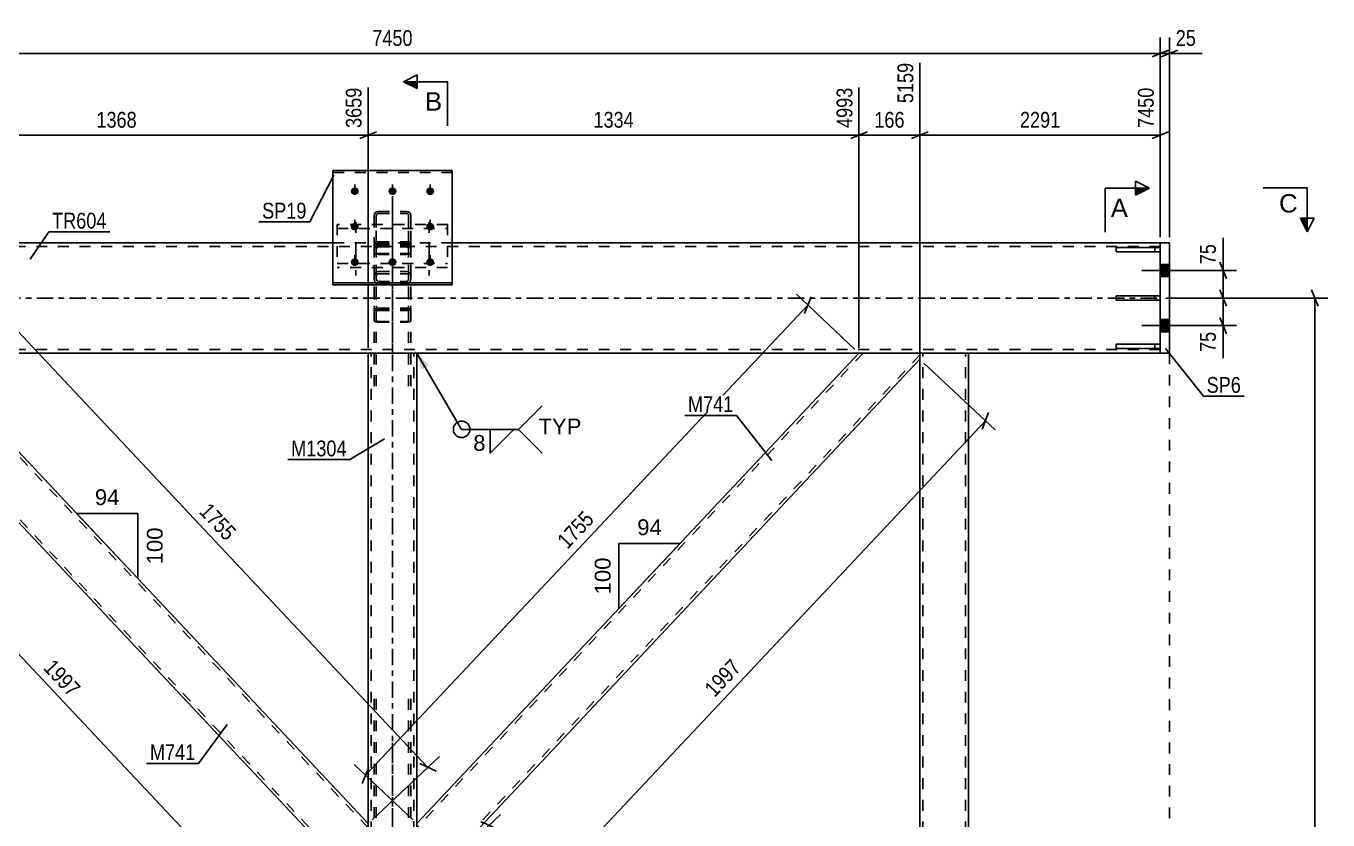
# Model space of a CAD drawing. Header units: millimetres. Extents: x 0 to 841, y 0 to 594.
# Drawn here: x 140 to 376, y 289.5 to 433.4 of the extents above; entities that cross this region are included whole.
import ezdxf

# ---------------------------------------------------------------- set-up
doc = ezdxf.new("R2010")
doc.units = ezdxf.units.MM
doc.linetypes.add('DXK_LINE_DOT2', pattern=[3.9198, 1.9599, -1.9599])
doc.linetypes.add('DXK_LINE_DOT3', pattern=[5.9187, 2.979, -0.9799, 0.9799, -0.9799])
doc.styles.add('Arial', font='ARIAL.TTF', dxfattribs={"height": 0.2})
doc.styles.add('Arial Narrow', font='ARIALN.TTF', dxfattribs={"height": 0.2})

# ---------------------------------------------------------------- blocks, each defined once
blk = doc.blocks.new('Bolt-761548517-3432 - 3430')
at = {"color": 1, "linetype": 'DXK_LINE_DOT2'}
for p, q in [((199.75, 397.9), (199.75, 393.01)), ((199.75, 393.11), (199.75, 388.22))]:
    blk.add_line(p, q, dxfattribs=at)
blk = doc.blocks.new('Part-761548517-3497 - 3430')
at = {"color": 2, "linetype": 'Continuous'}
for p, q in [((195.59, 394.14), (88.68, 394.14)), ((324.15, 394.14), (217.25, 394.14)), ((345.58, 394.14), (324.25, 394.14)), ((88.68, 374.14), (324.15, 374.14)), ((324.25, 374.14), (345.58, 374.14))]:
    blk.add_line(p, q, dxfattribs=at)
at = {"color": 7, "linetype": 'DXK_LINE_DOT2'}
for p, q in [((217.25, 394.14), (195.59, 394.14)), ((345.58, 374.14), (345.58, 394.14)), ((324.15, 393.47), (88.68, 393.47)), ((345.58, 393.47), (324.25, 393.47)), ((324.15, 374.8), (88.68, 374.8)), ((345.58, 374.8), (324.25, 374.8))]:
    blk.add_line(p, q, dxfattribs=at)
at = {"color": 7, "linetype": 'DXK_LINE_DOT3'}
for p, q in [((88.68, 384.14), (324.15, 384.14)), ((324.25, 384.14), (345.58, 384.14))]:
    blk.add_line(p, q, dxfattribs=at)
blk = doc.blocks.new('Bolt-761548517-3433 - 3430')
at = {"color": 1, "linetype": 'DXK_LINE_DOT2'}
for p, q in [((213.09, 397.9), (213.09, 393.01)), ((213.09, 393.11), (213.09, 388.22))]:
    blk.add_line(p, q, dxfattribs=at)
blk = doc.blocks.new('Bolt-761548517-3435 - 3430')
at = {"linetype": 'Continuous'}
for points in [[(199.59, 402.81), (199.44, 402.82), (199.29, 402.86), (199.16, 402.94), (199.04, 403.03), (198.95, 403.15), (198.89, 403.28), (198.86, 403.42), (198.86, 403.57), (198.89, 403.71), (198.95, 403.84), (199.04, 403.96), (199.16, 404.05), (199.29, 404.12), (199.44, 404.17), (199.59, 404.18), (199.74, 404.17), (199.89, 404.12), (200.02, 404.05), (200.13, 403.96), (200.22, 403.84), (200.29, 403.71), (200.32, 403.57), (200.32, 403.42), (200.29, 403.28), (200.22, 403.15), (200.13, 403.03), (200.02, 402.94), (199.89, 402.86), (199.74, 402.82)], [(206.42, 402.81), (206.27, 402.82), (206.12, 402.86), (205.99, 402.94), (205.88, 403.03), (205.79, 403.15), (205.72, 403.28), (205.69, 403.42), (205.69, 403.57), (205.72, 403.71), (205.79, 403.84), (205.88, 403.96), (205.99, 404.05), (206.12, 404.12), (206.27, 404.17), (206.42, 404.18), (206.57, 404.17), (206.72, 404.12), (206.85, 404.05), (206.97, 403.96), (207.06, 403.84), (207.12, 403.71), (207.15, 403.57), (207.15, 403.42), (207.12, 403.28), (207.06, 403.15), (206.97, 403.03), (206.85, 402.94), (206.72, 402.86), (206.57, 402.82)], [(213.25, 402.81), (213.1, 402.82), (212.96, 402.86), (212.82, 402.94), (212.71, 403.03), (212.62, 403.15), (212.56, 403.28), (212.53, 403.42), (212.53, 403.57), (212.56, 403.71), (212.62, 403.84), (212.71, 403.96), (212.82, 404.05), (212.96, 404.12), (213.1, 404.17), (213.25, 404.18), (213.41, 404.17), (213.55, 404.12), (213.69, 404.05), (213.8, 403.96), (213.89, 403.84), (213.95, 403.71), (213.98, 403.57), (213.98, 403.42), (213.95, 403.28), (213.89, 403.15), (213.8, 403.03), (213.69, 402.94), (213.55, 402.86), (213.41, 402.82)], [(199.59, 396.38), (199.44, 396.4), (199.29, 396.44), (199.16, 396.52), (199.04, 396.61), (198.95, 396.73), (198.89, 396.86), (198.86, 397), (198.86, 397.15), (198.89, 397.29), (198.95, 397.42), (199.04, 397.53), (199.16, 397.63), (199.29, 397.7), (199.44, 397.75), (199.59, 397.76), (199.74, 397.75), (199.89, 397.7), (200.02, 397.63), (200.13, 397.53), (200.22, 397.42), (200.29, 397.29), (200.32, 397.15), (200.32, 397), (200.29, 396.86), (200.22, 396.73), (200.13, 396.61), (200.02, 396.52), (199.89, 396.44), (199.74, 396.4)], [(213.25, 396.38), (213.1, 396.4), (212.96, 396.44), (212.82, 396.52), (212.71, 396.61), (212.62, 396.73), (212.56, 396.86), (212.53, 397), (212.53, 397.15), (212.56, 397.29), (212.62, 397.42), (212.71, 397.53), (212.82, 397.63), (212.96, 397.7), (213.1, 397.75), (213.25, 397.76), (213.41, 397.75), (213.55, 397.7), (213.69, 397.63), (213.8, 397.53), (213.89, 397.42), (213.95, 397.29), (213.98, 397.15), (213.98, 397), (213.95, 396.86), (213.89, 396.73), (213.8, 396.61), (213.69, 396.52), (213.55, 396.44), (213.41, 396.4)], [(199.59, 389.96), (199.44, 389.98), (199.29, 390.02), (199.16, 390.09), (199.04, 390.19), (198.95, 390.31), (198.89, 390.44), (198.86, 390.58), (198.86, 390.72), (198.89, 390.86), (198.95, 391), (199.04, 391.11), (199.16, 391.21), (199.29, 391.28), (199.44, 391.33), (199.59, 391.34), (199.74, 391.33), (199.89, 391.28), (200.02, 391.21), (200.13, 391.11), (200.22, 391), (200.29, 390.86), (200.32, 390.72), (200.32, 390.58), (200.29, 390.44), (200.22, 390.31), (200.13, 390.19), (200.02, 390.09), (199.89, 390.02), (199.74, 389.98)], [(206.42, 389.96), (206.27, 389.98), (206.12, 390.02), (205.99, 390.09), (205.88, 390.19), (205.79, 390.31), (205.72, 390.44), (205.69, 390.58), (205.69, 390.72), (205.72, 390.86), (205.79, 391), (205.88, 391.11), (205.99, 391.21), (206.12, 391.28), (206.27, 391.33), (206.42, 391.34), (206.57, 391.33), (206.72, 391.28), (206.85, 391.21), (206.97, 391.11), (207.06, 391), (207.12, 390.86), (207.15, 390.72), (207.15, 390.58), (207.12, 390.44), (207.06, 390.31), (206.97, 390.19), (206.85, 390.09), (206.72, 390.02), (206.57, 389.98)], [(213.25, 389.96), (213.1, 389.98), (212.96, 390.02), (212.82, 390.09), (212.71, 390.19), (212.62, 390.31), (212.56, 390.44), (212.53, 390.58), (212.53, 390.72), (212.56, 390.86), (212.62, 391), (212.71, 391.11), (212.82, 391.21), (212.96, 391.28), (213.1, 391.33), (213.25, 391.34), (213.41, 391.33), (213.55, 391.28), (213.69, 391.21), (213.8, 391.11), (213.89, 391), (213.95, 390.86), (213.98, 390.72), (213.98, 390.58), (213.95, 390.44), (213.89, 390.31), (213.8, 390.19), (213.69, 390.09), (213.55, 390.02), (213.41, 389.98)]]:
    blk.add_hatch(color=1, dxfattribs=at).paths.add_polyline_path(points)
at = {"color": 1, "linetype": 'Continuous'}
for p, q in [((199.59, 402.83), (199.59, 404.73)), ((206.42, 402.83), (206.42, 404.73)), ((213.25, 402.83), (213.25, 404.73)), ((199.59, 396.41), (199.59, 398.3)), ((213.25, 396.41), (213.25, 398.3)), ((199.59, 389.99), (199.59, 391.88)), ((206.42, 389.99), (206.42, 391.88)), ((213.25, 389.99), (213.25, 391.88))]:
    blk.add_line(p, q, dxfattribs=at)
blk = doc.blocks.new('Bolt-761548517-3504 - 3430')
at = {"linetype": 'Continuous'}
for points in [[(345.58, 390.24), (345.58, 388.04), (347.25, 388.04), (347.25, 390.24)], [(345.58, 390.24), (345.58, 388.04), (347.25, 388.04), (347.25, 390.24)], [(345.58, 380.24), (345.58, 378.04), (347.25, 378.04), (347.25, 380.24)], [(345.58, 380.24), (345.58, 378.04), (347.25, 378.04), (347.25, 380.24)]]:
    blk.add_hatch(color=1, dxfattribs=at).paths.add_polyline_path(points)
at = {"color": 1, "linetype": 'Continuous'}
for p, q in [((347.25, 390.24), (345.58, 390.24)), ((347.25, 390.24), (345.58, 390.24)), ((350.18, 389.14), (342.25, 389.14)), ((350.18, 389.14), (342.25, 389.14)), ((347.25, 388.04), (345.58, 388.04)), ((347.25, 388.04), (345.58, 388.04)), ((347.25, 380.24), (345.58, 380.24)), ((347.25, 380.24), (345.58, 380.24)), ((350.18, 379.14), (342.25, 379.14)), ((350.18, 379.14), (342.25, 379.14)), ((347.25, 378.04), (345.58, 378.04)), ((347.25, 378.04), (345.58, 378.04))]:
    blk.add_line(p, q, dxfattribs=at)
blk = doc.blocks.new('Part-761548517-3469 - 3430')
at = {"color": 2, "linetype": 'Continuous'}
for p, q in [((347.25, 394.14), (345.58, 394.14)), ((345.58, 394.14), (345.58, 374.14)), ((347.25, 374.14), (347.25, 394.14)), ((345.58, 374.14), (347.25, 374.14))]:
    blk.add_line(p, q, dxfattribs=at)
blk = doc.blocks.new('Part-761548517-3479 - 3430')
at = {"color": 2, "linetype": 'Continuous'}
for p, q in [((202.02, 288.9), (202.02, 374.14)), ((210.82, 288.91), (210.82, 374.14)), ((202.02, 183.78), (202.02, 266.71)), ((210.82, 183.78), (210.82, 266.7))]:
    blk.add_line(p, q, dxfattribs=at)
at = {"color": 7, "linetype": 'DXK_LINE_DOT2'}
for p, q in [((210.82, 374.14), (202.02, 374.14)), ((202.55, 181.47), (202.55, 374.14)), ((210.29, 181.47), (210.29, 374.14)), ((202.02, 266.71), (202.02, 288.9)), ((210.82, 266.7), (210.82, 288.91)), ((202.02, 181.47), (202.02, 183.78)), ((210.82, 181.47), (210.82, 183.78)), ((210.82, 181.47), (202.02, 181.47))]:
    blk.add_line(p, q, dxfattribs=at)
at = {"color": 7, "linetype": 'DXK_LINE_DOT3'}
blk.add_line((206.42, 181.47), (206.42, 374.14), dxfattribs=at)
blk = doc.blocks.new('Part-761548517-3481 - 3430')
at = {"color": 2, "linetype": 'Continuous'}
for p, q in [((345.58, 384.54), (337.58, 384.54)), ((337.58, 383.74), (337.58, 384.54)), ((345.58, 383.74), (337.58, 383.74)), ((345.58, 384.54), (345.58, 383.74))]:
    blk.add_line(p, q, dxfattribs=at)
at = {"color": 7, "linetype": 'DXK_LINE_DOT2'}
blk.add_line((344.58, 383.74), (344.58, 384.54), dxfattribs=at)
blk = doc.blocks.new('Part-761548517-3482 - 3430')
at = {"color": 2, "linetype": 'Continuous'}
for p, q in [((345.58, 393.31), (337.58, 393.31)), ((337.58, 392.51), (337.58, 393.31)), ((345.58, 392.51), (337.58, 392.51)), ((345.58, 393.31), (345.58, 392.51))]:
    blk.add_line(p, q, dxfattribs=at)
at = {"color": 7, "linetype": 'DXK_LINE_DOT2'}
blk.add_line((344.58, 392.51), (344.58, 393.31), dxfattribs=at)
blk = doc.blocks.new('Part-761548517-3483 - 3430')
at = {"color": 2, "linetype": 'Continuous'}
for p, q in [((337.58, 375.77), (345.58, 375.77)), ((337.58, 374.97), (337.58, 375.77)), ((345.58, 375.77), (345.58, 374.97)), ((345.58, 374.97), (337.58, 374.97))]:
    blk.add_line(p, q, dxfattribs=at)
at = {"color": 7, "linetype": 'DXK_LINE_DOT2'}
blk.add_line((344.58, 374.97), (344.58, 375.77), dxfattribs=at)
blk = doc.blocks.new('Part-761548517-3484 - 3430')
at = {"color": 7, "linetype": 'DXK_LINE_DOT2'}
for p, q in [((345.58, 384.54), (337.58, 384.54)), ((337.58, 384.54), (337.58, 383.74)), ((337.58, 383.74), (345.58, 383.74)), ((344.58, 383.74), (344.58, 384.54)), ((345.58, 383.74), (345.58, 384.54))]:
    blk.add_line(p, q, dxfattribs=at)
blk = doc.blocks.new('Part-761548517-3485 - 3430')
at = {"color": 7, "linetype": 'DXK_LINE_DOT2'}
for p, q in [((345.58, 393.31), (337.58, 393.31)), ((337.58, 393.31), (337.58, 392.51)), ((337.58, 392.51), (345.58, 392.51)), ((344.58, 392.51), (344.58, 393.31)), ((345.58, 392.51), (345.58, 393.31))]:
    blk.add_line(p, q, dxfattribs=at)
blk = doc.blocks.new('Part-761548517-3603 - 3430')
at = {"color": 7, "linetype": 'DXK_LINE_DOT3'}
blk.add_line((206.42, 402.59), (206.42, 371.5), dxfattribs=at)
at = {"color": 7, "linetype": 'DXK_LINE_DOT2'}
for p, q in [((203.08, 394.06), (203.15, 394.16)), ((203.08, 394.06), (203.08, 380.03)), ((203.15, 394.16), (203.32, 394.25)), ((203.32, 394.25), (203.58, 394.31)), ((203.52, 394.11), (203.48, 394.06)), ((203.48, 394.06), (203.48, 380.03)), ((203.6, 394.16), (203.52, 394.11)), ((203.58, 394.31), (203.88, 394.33)), ((203.73, 394.18), (203.6, 394.16)), ((203.88, 394.2), (203.73, 394.18)), ((203.88, 394.33), (208.95, 394.33)), ((203.88, 394.2), (208.95, 394.2)), ((208.95, 394.33), (209.26, 394.31)), ((209.1, 394.18), (208.95, 394.2)), ((209.23, 394.16), (209.1, 394.18)), ((209.32, 394.11), (209.23, 394.16)), ((209.26, 394.31), (209.52, 394.25)), ((209.35, 394.06), (209.32, 394.11)), ((209.35, 394.06), (209.35, 380.03)), ((209.52, 394.25), (209.69, 394.16)), ((209.69, 394.16), (209.75, 394.06)), ((209.75, 394.06), (209.75, 380.03)), ((203.15, 392.22), (203.08, 392.33)), ((203.32, 392.13), (203.15, 392.22)), ((203.58, 392.07), (203.32, 392.13)), ((203.48, 392.33), (203.52, 392.27)), ((203.52, 392.27), (203.6, 392.23)), ((203.88, 392.05), (203.58, 392.07)), ((203.6, 392.23), (203.73, 392.2)), ((203.73, 392.2), (203.88, 392.19)), ((203.88, 392.19), (208.95, 392.19)), ((203.88, 392.05), (208.95, 392.05)), ((208.95, 392.19), (209.1, 392.2)), ((209.26, 392.07), (208.95, 392.05)), ((209.1, 392.2), (209.23, 392.23)), ((209.23, 392.23), (209.32, 392.27)), ((209.52, 392.13), (209.26, 392.07)), ((209.32, 392.27), (209.35, 392.33)), ((209.69, 392.22), (209.52, 392.13)), ((209.75, 392.33), (209.69, 392.22)), ((203.15, 381.87), (203.08, 381.77)), ((203.08, 380.03), (203.15, 379.93)), ((203.32, 381.96), (203.15, 381.87)), ((203.15, 379.93), (203.32, 379.84)), ((203.58, 382.02), (203.32, 381.96)), ((203.48, 381.77), (203.52, 381.82)), ((203.52, 379.98), (203.48, 380.03)), ((203.52, 381.82), (203.6, 381.86)), ((203.6, 379.94), (203.52, 379.98)), ((203.88, 382.04), (203.58, 382.02)), ((203.6, 381.86), (203.73, 381.89)), ((203.73, 379.91), (203.6, 379.94)), ((203.73, 381.89), (203.88, 381.9)), ((203.88, 379.9), (203.73, 379.91)), ((203.88, 382.04), (208.95, 382.04)), ((203.88, 381.9), (208.95, 381.9)), ((203.88, 379.9), (208.95, 379.9)), ((209.26, 382.02), (208.95, 382.04)), ((208.95, 381.9), (209.1, 381.89)), ((209.1, 379.91), (208.95, 379.9)), ((209.1, 381.89), (209.23, 381.86)), ((209.23, 379.94), (209.1, 379.91)), ((209.23, 381.86), (209.32, 381.82)), ((209.32, 379.98), (209.23, 379.94)), ((209.52, 381.96), (209.26, 382.02)), ((209.32, 381.82), (209.35, 381.77)), ((209.35, 380.03), (209.32, 379.98)), ((209.69, 381.87), (209.52, 381.96)), ((209.52, 379.84), (209.69, 379.93)), ((209.75, 381.77), (209.69, 381.87)), ((209.69, 379.93), (209.75, 380.03)), ((203.32, 379.84), (203.58, 379.78)), ((203.58, 379.78), (203.88, 379.76)), ((203.88, 379.76), (208.95, 379.76)), ((208.95, 379.76), (209.26, 379.78)), ((209.26, 379.78), (209.52, 379.84))]:
    blk.add_line(p, q, dxfattribs=at)
blk = doc.blocks.new('Part-761548517-3486 - 3430')
at = {"color": 7, "linetype": 'DXK_LINE_DOT2'}
for p, q in [((345.58, 375.77), (337.58, 375.77)), ((337.58, 375.77), (337.58, 374.97)), ((344.58, 374.97), (344.58, 375.77)), ((345.58, 374.97), (345.58, 375.77)), ((337.58, 374.97), (345.58, 374.97))]:
    blk.add_line(p, q, dxfattribs=at)
blk = doc.blocks.new('Part-761548517-3541 - 3430')
at = {"color": 2, "linetype": 'Continuous'}
for p, q in [((110.81, 373.04), (110.81, 374.14)), ((110.81, 373.04), (200.37, 277.8)), ((202.02, 288.9), (121.86, 374.14)), ((202.02, 276.05), (202.02, 288.9))]:
    blk.add_line(p, q, dxfattribs=at)
at = {"color": 7, "linetype": 'DXK_LINE_DOT2'}
for p, q in [((121.86, 374.14), (110.81, 374.14)), ((202.02, 276.83), (110.81, 373.82)), ((202.02, 288.12), (121.12, 374.14)), ((202.02, 276.05), (200.37, 277.8)), ((202.02, 276.83), (202.02, 276.89))]:
    blk.add_line(p, q, dxfattribs=at)
blk = doc.blocks.new('Part-761548517-3564 - 3430')
at = {"color": 7, "linetype": 'DXK_LINE_DOT2'}
for p, q in [((302.01, 374.14), (310.81, 374.14)), ((302.01, 373.04), (302.01, 374.14)), ((302.55, 181.47), (302.55, 374.14)), ((310.28, 181.47), (310.28, 374.14)), ((302.01, 181.47), (302.01, 182.57)), ((310.81, 181.47), (302.01, 181.47))]:
    blk.add_line(p, q, dxfattribs=at)
at = {"color": 2, "linetype": 'Continuous'}
for p, q in [((302.01, 182.57), (302.01, 373.04)), ((310.81, 374.14), (310.81, 181.47))]:
    blk.add_line(p, q, dxfattribs=at)
blk = doc.blocks.new('Part-761548517-3569 - 3430')
at = {"color": 7, "linetype": 'DXK_LINE_DOT2'}
for p, q in [((203.15, 399.38), (203.09, 399.09)), ((203.09, 392.98), (203.09, 399.09)), ((203.09, 399.09), (203.09, 394.33)), ((203.32, 399.62), (203.15, 399.38)), ((203.58, 399.78), (203.32, 399.62)), ((203.49, 399.09), (203.52, 399.23)), ((203.49, 392.98), (203.49, 399.09)), ((203.49, 394.33), (203.49, 399.09)), ((203.52, 399.23), (203.61, 399.35)), ((203.89, 399.84), (203.58, 399.78)), ((203.61, 399.35), (203.73, 399.44)), ((203.73, 399.44), (203.89, 399.46)), ((203.89, 399.84), (208.95, 399.84)), ((203.89, 399.46), (208.95, 399.46)), ((209.26, 399.78), (208.95, 399.84)), ((208.95, 399.46), (209.11, 399.44)), ((209.11, 399.44), (209.24, 399.35)), ((209.24, 399.35), (209.32, 399.23)), ((209.52, 399.62), (209.26, 399.78)), ((209.32, 399.23), (209.35, 399.09)), ((209.35, 392.98), (209.35, 399.09)), ((209.35, 394.33), (209.35, 399.09)), ((209.69, 399.38), (209.52, 399.62)), ((209.75, 399.09), (209.69, 399.38)), ((209.75, 392.98), (209.75, 399.09)), ((209.75, 394.33), (209.75, 399.09)), ((203.09, 387.59), (203.09, 394.33)), ((203.09, 394.33), (203.15, 394.04)), ((203.49, 387.59), (203.49, 394.33)), ((203.52, 394.18), (203.49, 394.33)), ((203.61, 394.06), (203.52, 394.18)), ((203.74, 393.98), (203.61, 394.06)), ((209.24, 394.06), (209.11, 393.98)), ((209.32, 394.18), (209.24, 394.06)), ((209.35, 394.33), (209.32, 394.18)), ((209.35, 387.59), (209.35, 394.33)), ((209.69, 394.04), (209.75, 394.33)), ((209.75, 387.59), (209.75, 394.33)), ((203.09, 392.98), (203.15, 393.3)), ((203.09, 387.59), (203.09, 392.98)), ((203.15, 394.04), (203.32, 393.8)), ((203.32, 393.8), (203.58, 393.63)), ((203.52, 393.14), (203.49, 392.98)), ((203.49, 387.59), (203.49, 392.98)), ((203.6, 393.28), (203.52, 393.14)), ((203.58, 393.77), (203.89, 393.83)), ((203.58, 393.63), (203.89, 393.58)), ((203.73, 393.37), (203.6, 393.28)), ((203.89, 393.4), (203.73, 393.37)), ((203.89, 393.95), (203.74, 393.98)), ((203.89, 393.95), (208.95, 393.95)), ((203.89, 393.83), (208.95, 393.83)), ((203.89, 393.58), (208.95, 393.58)), ((203.89, 393.4), (208.95, 393.4)), ((209.11, 393.98), (208.95, 393.95)), ((208.95, 393.83), (209.26, 393.77)), ((208.95, 393.58), (209.26, 393.63)), ((209.11, 393.37), (208.95, 393.4)), ((209.24, 393.28), (209.11, 393.37)), ((209.32, 393.14), (209.24, 393.28)), ((209.26, 393.63), (209.52, 393.8)), ((209.35, 392.98), (209.32, 393.14)), ((209.35, 387.59), (209.35, 392.98)), ((209.52, 393.8), (209.69, 394.04)), ((209.69, 393.3), (209.75, 392.98)), ((209.75, 387.59), (209.75, 392.98)), ((203.15, 387.26), (203.09, 387.59)), ((203.49, 387.59), (203.52, 387.42)), ((203.52, 387.42), (203.6, 387.29)), ((203.6, 387.29), (203.73, 387.19)), ((203.73, 387.19), (203.89, 387.16)), ((203.89, 387.16), (208.95, 387.16)), ((208.95, 387.16), (209.11, 387.19)), ((209.11, 387.19), (209.24, 387.29)), ((209.24, 387.29), (209.32, 387.42)), ((209.32, 387.42), (209.35, 387.59)), ((209.75, 387.59), (209.69, 387.26)), ((203.89, 386.74), (203.58, 386.8)), ((203.89, 386.74), (208.95, 386.74)), ((209.26, 386.8), (208.95, 386.74))]:
    blk.add_line(p, q, dxfattribs=at)
at = {"color": 7, "linetype": 'DXK_LINE_DOT3'}
blk.add_line((206.42, 386.86), (206.42, 400.13), dxfattribs=at)
at = {"color": 7, "linetype": 'DXK_LINE_DOT2'}
for centre, start, end in [((203.92, 393.01), 114.3211, 159.2418), ((208.92, 393.01), 20.7584, 65.6812), ((203.92, 387.55), 200.7584, 245.6812), ((208.92, 387.55), 294.3211, 339.2418)]:
    blk.add_arc(centre, 0.827, start, end, dxfattribs=at)
blk = doc.blocks.new('Part-761548517-3578 - 3430')
at = {"color": 7, "linetype": 'DXK_LINE_DOT2'}
for p, q in [((203.15, 388.43), (203.09, 388.11)), ((203.09, 368.19), (203.09, 388.11)), ((203.49, 388.11), (203.52, 388.27)), ((203.49, 368.19), (203.49, 388.11)), ((203.52, 388.27), (203.6, 388.41)), ((203.89, 388.96), (203.58, 388.89)), ((203.6, 388.41), (203.73, 388.5)), ((203.73, 388.5), (203.89, 388.53)), ((203.89, 388.96), (208.95, 388.96)), ((203.89, 388.53), (208.95, 388.53)), ((209.26, 388.89), (208.95, 388.96)), ((208.95, 388.53), (209.11, 388.5)), ((209.11, 388.5), (209.24, 388.41)), ((209.24, 388.41), (209.32, 388.27)), ((209.32, 388.27), (209.35, 388.11)), ((209.35, 368.19), (209.35, 388.11)), ((209.75, 388.11), (209.69, 388.43)), ((209.75, 368.19), (209.75, 388.11)), ((203.09, 382.72), (203.15, 382.39)), ((203.52, 382.55), (203.49, 382.72)), ((203.6, 382.42), (203.52, 382.55)), ((203.73, 382.32), (203.6, 382.42)), ((203.89, 382.29), (203.73, 382.32)), ((203.89, 382.29), (208.95, 382.29)), ((209.11, 382.32), (208.95, 382.29)), ((209.24, 382.42), (209.11, 382.32)), ((209.32, 382.55), (209.24, 382.42)), ((209.35, 382.72), (209.32, 382.55)), ((209.69, 382.39), (209.75, 382.72)), ((203.58, 381.93), (203.89, 381.87)), ((203.89, 381.87), (208.95, 381.87)), ((208.95, 381.87), (209.26, 381.93))]:
    blk.add_line(p, q, dxfattribs=at)
at = {"color": 7, "linetype": 'DXK_LINE_DOT3'}
blk.add_line((206.42, 370.89), (206.42, 388.82), dxfattribs=at)
at = {"color": 7, "linetype": 'DXK_LINE_DOT2'}
for centre, start, end in [((203.92, 388.14), 114.3113, 159.2338), ((208.92, 388.14), 20.7662, 65.6887), ((203.92, 382.68), 200.7662, 245.6887), ((208.92, 382.68), 294.3113, 339.2338)]:
    blk.add_arc(centre, 0.827, start, end, dxfattribs=at)
blk = doc.blocks.new('Part-761548517-3581 - 3430')
at = {"color": 7, "linetype": 'DXK_LINE_DOT2'}
for p, q in [((203.09, 176.26), (203.09, 311.49)), ((203.49, 176.26), (203.49, 311.49)), ((209.35, 176.26), (209.35, 311.49)), ((209.75, 176.26), (209.75, 311.49)), ((203.89, 187.96), (203.58, 187.77)), ((203.73, 186.6), (203.89, 186.7)), ((203.89, 187.96), (208.95, 187.96)), ((203.89, 186.7), (208.95, 186.7)), ((209.26, 187.77), (208.95, 187.96)), ((208.95, 186.7), (209.11, 186.6)), ((203.15, 186.4), (203.09, 185.44)), ((203.49, 185.44), (203.52, 185.92)), ((209.32, 185.92), (209.35, 185.44)), ((209.75, 185.44), (209.69, 186.4)), ((203.09, 181.47), (203.49, 181.47)), ((209.75, 181.47), (209.35, 181.47)), ((203.09, 176.26), (203.15, 175.3)), ((203.52, 175.78), (203.49, 176.26)), ((203.89, 175.01), (203.73, 175.1)), ((203.89, 175.01), (208.95, 175.01)), ((209.11, 175.1), (208.95, 175.01)), ((209.35, 176.26), (209.32, 175.78)), ((209.69, 175.3), (209.75, 176.26)), ((203.58, 173.94), (203.73, 173.84)), ((203.73, 173.84), (203.89, 173.75)), ((203.89, 173.75), (208.95, 173.75)), ((208.95, 173.75), (209.24, 173.92)), ((209.24, 173.92), (209.26, 173.94))]:
    blk.add_line(p, q, dxfattribs=at)
at = {"color": 7, "linetype": 'DXK_LINE_DOT3'}
blk.add_line((206.42, 303.53), (206.42, 167.99), dxfattribs=at)
at = {"color": 7, "linetype": 'DXK_LINE_DOT2'}
for centre, radius, start, end in [((206.21, 186.18), 3.07, 148.9118, 175.8159), ((205.05, 185.81), 1.54, 148.9118, 175.8159), ((207.79, 185.81), 1.54, 4.1841, 31.0882), ((206.63, 186.18), 3.07, 4.1841, 31.0882), ((206.21, 175.53), 3.07, 184.1841, 211.0882), ((205.05, 175.89), 1.54, 184.1841, 211.0882), ((207.79, 175.89), 1.54, 328.9118, 355.8159), ((206.63, 175.53), 3.07, 328.9118, 355.8159)]:
    blk.add_arc(centre, radius, start, end, dxfattribs=at)
blk = doc.blocks.new('Part-761548517-3584 - 3430')
at = {"color": 2, "linetype": 'Continuous'}
for p, q in [((217.25, 407.25), (195.59, 407.25)), ((195.59, 386.89), (195.59, 407.25)), ((217.25, 407.25), (217.25, 386.89)), ((217.25, 386.89), (195.59, 386.89)), ((195.59, 386.53), (195.59, 386.89)), ((217.25, 386.53), (195.59, 386.53)), ((217.25, 386.89), (217.25, 386.53))]:
    blk.add_line(p, q, dxfattribs=at)
at = {"color": 7, "linetype": 'DXK_LINE_DOT2'}
for p, q in [((195.59, 407.25), (195.59, 406.89)), ((217.25, 406.89), (195.59, 406.89)), ((195.59, 386.53), (195.59, 406.89)), ((217.25, 406.89), (217.25, 407.25)), ((217.25, 386.53), (217.25, 406.89))]:
    blk.add_line(p, q, dxfattribs=at)
blk = doc.blocks.new('Part-761548517-3592 - 3430')
at = {"color": 2, "linetype": 'Continuous'}
for p, q in [((210.82, 288.91), (290.97, 374.14)), ((302.01, 373.04), (212.45, 277.8)), ((302.01, 373.04), (302.01, 374.14)), ((210.82, 276.07), (210.82, 288.91))]:
    blk.add_line(p, q, dxfattribs=at)
at = {"color": 7, "linetype": 'DXK_LINE_DOT2'}
for p, q in [((291.7, 374.14), (210.82, 288.13)), ((302.01, 373.82), (210.82, 276.85)), ((302.01, 374.14), (290.97, 374.14)), ((212.45, 277.8), (210.82, 276.07)), ((210.82, 276.85), (210.82, 276.91))]:
    blk.add_line(p, q, dxfattribs=at)
blk = doc.blocks.new('Part-761548517-3602 - 3430')
at = {"color": 7, "linetype": 'DXK_LINE_DOT2'}
for p, q in [((196.42, 397.47), (196.42, 389.65)), ((216.42, 397.47), (196.42, 397.47)), ((196.42, 396.72), (216.42, 396.72)), ((216.42, 397.47), (216.42, 389.65)), ((196.42, 390.4), (216.42, 390.4)), ((216.42, 389.65), (196.42, 389.65))]:
    blk.add_line(p, q, dxfattribs=at)
blk = doc.blocks.new('Line-761548517-4186 - 3430')
at = {"color": 1, "linetype": 'DXK_LINE_DOT2'}
blk.add_line((347.25, 374.14), (347.25, 189.47), dxfattribs=at)
blk = doc.blocks.new('StraightDimension-761548517-4100 - 3430')
at = {"color": 7, "linetype": 'Continuous'}
for p, q in [((302.01, 374.04), (302.01, 426.77)), ((345.58, 395.14), (345.58, 422.27)), ((303.51, 414.26), (300.51, 413.06)), ((302.01, 413.66), (345.58, 413.66)), ((344.08, 413.06), (347.08, 414.26))]:
    blk.add_line(p, q, dxfattribs=at)
at = {"color": 0, "linetype": 'Continuous'}
blk.add_wipeout([(344.98, 422.87), (340.78, 422.87), (340.78, 414.36), (344.98, 414.36)], dxfattribs=at)
at = {"color": 0}
blk.add_wipeout([(328.05, 414.41), (328.05, 418.61), (319.54, 418.61), (319.54, 414.41)], dxfattribs=at)
at = {"color": 3, "linetype": 'Continuous', "style": 'Arial Narrow'}
blk.add_text('7450', height=2.863, rotation=90.0002, dxfattribs=at).set_placement((344.38, 414.96))
at = {"color": 3, "style": 'Arial Narrow'}
blk.add_text('2291', height=2.863, dxfattribs=at).set_placement((320.14, 415.01))
blk = doc.blocks.new('StraightDimension-761548517-3663 - 3430')
at = {"color": 7, "linetype": 'Continuous'}
for p, q in [((345.58, 395.14), (345.58, 431.33)), ((67.25, 428.48), (345.58, 428.48)), ((344.08, 427.88), (347.08, 429.08))]:
    blk.add_line(p, q, dxfattribs=at)
at = {"color": 0}
blk.add_wipeout([(210.67, 429.23), (210.67, 433.43), (202.16, 433.43), (202.16, 429.23)], dxfattribs=at)
at = {"color": 3, "style": 'Arial Narrow'}
blk.add_text('7450', height=2.863, dxfattribs=at).set_placement((202.76, 429.83))
blk = doc.blocks.new('StraightDimension-761548517-3667 - 3430')
at = {"color": 7, "linetype": 'Continuous'}
for p, q in [((345.58, 395.14), (345.58, 431.33)), ((347.25, 395.14), (347.25, 431.33)), ((344.08, 427.88), (347.08, 429.08)), ((345.58, 428.48), (347.25, 428.48)), ((348.75, 429.08), (345.75, 427.88))]:
    blk.add_line(p, q, dxfattribs=at)
at = {"color": 0}
blk.add_wipeout([(352.63, 429.23), (352.63, 433.43), (347.77, 433.43), (347.77, 429.23)], dxfattribs=at)
at = {"color": 7, "linetype": 'Continuous'}
blk.add_line((347.25, 428.48), (353.15, 428.48), dxfattribs=at)
blk.add_line((347.25, 428.48), (353.15, 428.48), dxfattribs=at)
at = {"color": 3, "style": 'Arial Narrow'}
blk.add_text('25', height=2.863, dxfattribs=at).set_placement((348.37, 429.83))
blk = doc.blocks.new('StraightDimension-761548517-3749 - 3430')
at = {"color": 7, "linetype": 'Continuous'}
for p, q in [((356.39, 385.64), (357.59, 382.64)), ((346.58, 384.14), (359.39, 384.14)), ((356.99, 379.14), (356.99, 384.14)), ((357.59, 377.64), (356.39, 380.64)), ((348.25, 379.14), (359.39, 379.14))]:
    blk.add_line(p, q, dxfattribs=at)
at = {"color": 0}
blk.add_wipeout([(356.24, 378.61), (352.04, 378.61), (352.04, 373.76), (356.24, 373.76)], dxfattribs=at)
at = {"color": 7, "linetype": 'Continuous'}
blk.add_line((356.99, 379.14), (356.99, 373.23), dxfattribs=at)
blk.add_line((356.99, 379.14), (356.99, 373.23), dxfattribs=at)
at = {"color": 3, "style": 'Arial Narrow'}
blk.add_text('75', height=2.863, rotation=90.0002, dxfattribs=at).set_placement((355.64, 374.36))
blk = doc.blocks.new('StraightDimension-761548517-3762 - 3430')
at = {"color": 7, "linetype": 'Continuous'}
for p, q in [((356.39, 390.64), (357.59, 387.64)), ((348.25, 389.14), (359.39, 389.14)), ((356.99, 384.14), (356.99, 389.14)), ((357.59, 382.64), (356.39, 385.64)), ((346.58, 384.14), (359.39, 384.14))]:
    blk.add_line(p, q, dxfattribs=at)
at = {"color": 0}
blk.add_wipeout([(356.24, 394.52), (352.04, 394.52), (352.04, 389.66), (356.24, 389.66)], dxfattribs=at)
at = {"color": 7, "linetype": 'Continuous'}
blk.add_line((356.99, 389.14), (356.99, 395.04), dxfattribs=at)
blk.add_line((356.99, 389.14), (356.99, 395.04), dxfattribs=at)
at = {"color": 3, "style": 'Arial Narrow'}
blk.add_text('75', height=2.863, rotation=90.0002, dxfattribs=at).set_placement((355.64, 390.26))
blk = doc.blocks.new('StraightDimension-761548517-3877 - 3430')
at = {"color": 7, "linetype": 'Continuous'}
for p, q in [((374.17, 382.64), (372.97, 385.64)), ((346.58, 384.14), (375.97, 384.14)), ((373.57, 180.59), (373.57, 384.14)), ((372.97, 182.09), (374.17, 179.09)), ((346.58, 180.59), (375.97, 180.59))]:
    blk.add_line(p, q, dxfattribs=at)
at = {"color": 0}
blk.add_wipeout([(372.82, 286.62), (368.62, 286.62), (368.62, 278.11), (372.82, 278.11)], dxfattribs=at)
at = {"color": 3, "style": 'Arial Narrow'}
blk.add_text('3053', height=2.863, rotation=90.0002, dxfattribs=at).set_placement((372.22, 278.71))
blk = doc.blocks.new('StraightDimension-761548517-3915 - 3430')
at = {"color": 7, "linetype": 'Continuous'}
for p, q in [((122.59, 374.82), (134.76, 386.27)), ((134.14, 383.63), (131.22, 385)), ((132.68, 384.32), (212.84, 299.08)), ((202.75, 289.58), (214.92, 301.03)), ((211.38, 299.76), (214.31, 298.4))]:
    blk.add_line(p, q, dxfattribs=at)
at = {"color": 0}
blk.add_wipeout([(176.22, 339.11), (179.28, 341.99), (173.45, 348.19), (170.39, 345.31)], dxfattribs=at)
at = {"color": 3, "style": 'Arial Narrow'}
blk.add_text('1755', height=2.863, rotation=-46.7591, dxfattribs=at).set_placement((171.24, 345.29))
blk = doc.blocks.new('StraightDimension-761548517-3936 - 3430')
at = {"color": 7, "linetype": 'Continuous'}
for p, q in [((213.18, 278.49), (226, 290.54)), ((225.38, 287.91), (222.45, 289.27)), ((223.92, 288.59), (313.48, 193.36)), ((302.74, 183.26), (315.56, 195.31)), ((312.02, 194.04), (314.95, 192.67))]:
    blk.add_line(p, q, dxfattribs=at)
at = {"color": 0}
blk.add_wipeout([(272.16, 238.39), (275.22, 241.26), (269.39, 247.46), (266.33, 244.59)], dxfattribs=at)
at = {"color": 3, "style": 'Arial Narrow'}
blk.add_text('1961', height=2.863, rotation=-46.7591, dxfattribs=at).set_placement((267.18, 244.56))
blk = doc.blocks.new('StraightDimension-761548517-3954 - 3430')
at = {"color": 7, "linetype": 'Continuous'}
for p, q in [((302.74, 372.35), (315.63, 360.23)), ((313.29, 360.37), (314.47, 363.38)), ((222.69, 264.91), (313.88, 361.88)), ((211.55, 275.38), (224.44, 263.26)), ((223.28, 266.41), (222.1, 263.4))]:
    blk.add_line(p, q, dxfattribs=at)
at = {"color": 0}
blk.add_wipeout([(270.65, 317.01), (267.59, 319.88), (261.76, 313.68), (264.82, 310.8)], dxfattribs=at)
at = {"color": 3, "style": 'Arial Narrow'}
blk.add_text('1997', height=2.863, rotation=46.7591, dxfattribs=at).set_placement((264.8, 311.65))
blk = doc.blocks.new('StraightDimension-761548517-3969 - 3430')
at = {"color": 7, "linetype": 'Continuous'}
for p, q in [((290.24, 374.82), (279.62, 384.81)), ((201.54, 297.64), (281.69, 382.86)), ((281.1, 381.36), (282.29, 384.36)), ((210.09, 289.6), (199.47, 299.59)), ((202.13, 299.14), (200.95, 296.13))]:
    blk.add_line(p, q, dxfattribs=at)
at = {"color": 0}
blk.add_wipeout([(243.99, 343.86), (240.93, 346.74), (235.1, 340.54), (238.16, 337.66)], dxfattribs=at)
at = {"color": 3, "style": 'Arial Narrow'}
blk.add_text('1755', height=2.863, rotation=46.7591, dxfattribs=at).set_placement((238.13, 338.51))
blk = doc.blocks.new('StraightDimension-761548517-4008 - 3430')
at = {"color": 7, "linetype": 'Continuous'}
for p, q in [((110.08, 372.35), (97.18, 360.22)), ((100.39, 361.18), (97.46, 362.54)), ((98.93, 361.86), (190.14, 264.88)), ((201.29, 275.37), (188.39, 263.23)), ((188.67, 265.56), (191.6, 264.2))]:
    blk.add_line(p, q, dxfattribs=at)
at = {"color": 0}
blk.add_wipeout([(147.99, 310.78), (151.05, 313.66), (145.22, 319.86), (142.16, 316.98)], dxfattribs=at)
at = {"color": 3, "style": 'Arial Narrow'}
blk.add_text('1997', height=2.863, rotation=-46.7591, dxfattribs=at).set_placement((143.01, 316.96))
blk = doc.blocks.new('StraightDimension-761548517-4064 - 3430')
at = {"color": 7, "linetype": 'Continuous'}
for p, q in [((110.81, 374.04), (110.81, 426.77)), ((202.02, 375.14), (202.02, 422.27)), ((112.31, 414.26), (109.31, 413.06)), ((110.81, 413.66), (202.02, 413.66)), ((200.52, 413.06), (203.52, 414.26))]:
    blk.add_line(p, q, dxfattribs=at)
at = {"color": 0, "linetype": 'Continuous'}
blk.add_wipeout([(201.42, 422.87), (197.22, 422.87), (197.22, 414.36), (201.42, 414.36)], dxfattribs=at)
at = {"color": 0}
blk.add_wipeout([(160.67, 414.41), (160.67, 418.61), (152.16, 418.61), (152.16, 414.41)], dxfattribs=at)
at = {"color": 3, "linetype": 'Continuous', "style": 'Arial Narrow'}
blk.add_text('3659', height=2.863, rotation=90.0002, dxfattribs=at).set_placement((200.82, 414.96))
at = {"color": 3, "style": 'Arial Narrow'}
blk.add_text('1368', height=2.863, dxfattribs=at).set_placement((152.76, 415.01))
blk = doc.blocks.new('StraightDimension-761548517-4075 - 3430')
at = {"color": 7, "linetype": 'Continuous'}
for p, q in [((202.02, 375.14), (202.02, 422.27)), ((290.97, 375.14), (290.97, 422.27)), ((203.52, 414.26), (200.52, 413.06)), ((202.02, 413.66), (290.97, 413.66)), ((289.47, 413.06), (292.47, 414.26))]:
    blk.add_line(p, q, dxfattribs=at)
at = {"color": 0, "linetype": 'Continuous'}
blk.add_wipeout([(290.37, 422.87), (286.17, 422.87), (286.17, 414.36), (290.37, 414.36)], dxfattribs=at)
at = {"color": 0}
blk.add_wipeout([(250.75, 414.41), (250.75, 418.61), (242.24, 418.61), (242.24, 414.41)], dxfattribs=at)
at = {"color": 3, "linetype": 'Continuous', "style": 'Arial Narrow'}
blk.add_text('4993', height=2.863, rotation=90.0002, dxfattribs=at).set_placement((289.77, 414.96))
at = {"color": 3, "style": 'Arial Narrow'}
blk.add_text('1334', height=2.863, dxfattribs=at).set_placement((242.84, 415.01))
blk = doc.blocks.new('StraightDimension-761548517-4086 - 3430')
at = {"color": 7, "linetype": 'Continuous'}
for p, q in [((302.01, 374.04), (302.01, 426.77)), ((290.97, 375.14), (290.97, 422.27)), ((289.47, 413.06), (292.47, 414.26)), ((290.97, 413.66), (302.01, 413.66)), ((303.51, 414.26), (300.51, 413.06))]:
    blk.add_line(p, q, dxfattribs=at)
at = {"color": 0}
blk.add_wipeout([(299.83, 414.41), (299.83, 418.61), (293.15, 418.61), (293.15, 414.41)], dxfattribs=at)
at = {"color": 0, "linetype": 'Continuous'}
blk.add_wipeout([(301.41, 427.37), (297.21, 427.37), (297.21, 418.86), (301.41, 418.86)], dxfattribs=at)
at = {"color": 3, "linetype": 'Continuous', "style": 'Arial Narrow'}
blk.add_text('5159', height=2.863, rotation=90.0002, dxfattribs=at).set_placement((300.81, 419.46))
at = {"color": 3, "style": 'Arial Narrow'}
blk.add_text('166', height=2.863, dxfattribs=at).set_placement((293.75, 415.01))
blk = doc.blocks.new('AngleDimension-761548517-13628 - 3430')
at = {"color": 7, "linetype": 'Continuous'}
for p, q in [((149.21, 345.05), (149.16, 345.11)), ((160.26, 345.11), (149.16, 345.11)), ((160.26, 333.31), (149.16, 345.11)), ((160.26, 333.31), (160.26, 345.11))]:
    blk.add_line(p, q, dxfattribs=at)
at = {"color": 0}
for points in [[(157.53, 346.01), (157.53, 350.21), (151.88, 350.21), (151.88, 346.01)], [(165.36, 343.14), (161.16, 343.14), (161.16, 335.27), (165.36, 335.27)]]:
    blk.add_wipeout(points, dxfattribs=at)
at = {"color": 3, "style": 'Arial'}
blk.add_text('94', height=2.865, dxfattribs=at).set_placement((152.48, 346.61))
blk.add_text('100', height=2.865, rotation=90.0002, dxfattribs=at).set_placement((164.76, 335.87))
blk = doc.blocks.new('AngleDimension-761548517-13643 - 3430')
at = {"color": 7, "linetype": 'Continuous'}
for p, q in [((247.45, 339.67), (258.55, 339.67)), ((247.45, 327.87), (258.55, 339.67)), ((247.45, 327.87), (247.45, 339.67)), ((258.32, 339.43), (258.55, 339.67))]:
    blk.add_line(p, q, dxfattribs=at)
at = {"color": 0}
for points in [[(255.83, 340.57), (255.83, 344.77), (250.18, 344.77), (250.18, 340.57)], [(246.55, 337.7), (242.35, 337.7), (242.35, 329.83), (246.55, 329.83)]]:
    blk.add_wipeout(points, dxfattribs=at)
at = {"color": 3, "style": 'Arial'}
blk.add_text('94', height=2.865, dxfattribs=at).set_placement((250.78, 341.17))
blk.add_text('100', height=2.865, rotation=90.0002, dxfattribs=at).set_placement((245.95, 330.43))
blk = doc.blocks.new('Mark-761548517-3465 - 3430')
at = {"color": 0}
blk.add_wipeout([(360.19, 366.96), (360.19, 369.96), (353.98, 369.96), (353.98, 366.96)], dxfattribs=at)
blk.add_wipeout([(360.19, 366.96), (360.19, 369.96), (353.98, 369.96), (353.98, 366.96)], dxfattribs=at)
at = {"color": 30, "linetype": 'Continuous'}
for p, q in [((346.51, 374.99), (353.38, 366.36)), ((353.38, 366.36), (360.79, 366.36))]:
    blk.add_line(p, q, dxfattribs=at)
at = {"color": 3, "style": 'Arial Narrow'}
blk.add_text('SP6', height=2.863, dxfattribs=at).set_placement((353.98, 366.96))
blk = doc.blocks.new('Mark-761548517-3475 - 3430')
at = {"color": 0}
blk.add_wipeout([(198.11, 355.45), (198.11, 358.45), (188.06, 358.45), (188.06, 355.45)], dxfattribs=at)
blk.add_wipeout([(198.11, 355.45), (198.11, 358.45), (188.06, 358.45), (188.06, 355.45)], dxfattribs=at)
at = {"color": 30, "linetype": 'Continuous'}
for p in [(204.95, 358.61), (187.46, 354.85)]:
    blk.add_line(p, (198.71, 354.85), dxfattribs=at)
at = {"color": 3, "style": 'Arial Narrow'}
blk.add_text('M1304', height=2.863, dxfattribs=at).set_placement((188.06, 355.45))
blk = doc.blocks.new('Mark-761548517-3493 - 3430')
at = {"color": 0}
blk.add_wipeout([(154.59, 396.73), (154.59, 399.73), (144.73, 399.73), (144.73, 396.73)], dxfattribs=at)
blk.add_wipeout([(154.59, 396.73), (154.59, 399.73), (144.73, 399.73), (144.73, 396.73)], dxfattribs=at)
at = {"color": 30, "linetype": 'Continuous'}
for p, q in [((140.76, 391.21), (144.13, 396.13)), ((144.13, 396.13), (155.19, 396.13))]:
    blk.add_line(p, q, dxfattribs=at)
at = {"color": 3, "style": 'Arial Narrow'}
blk.add_text('TR604', height=2.863, dxfattribs=at).set_placement((144.73, 396.73))
blk = doc.blocks.new('Mark-761548517-3537 - 3430')
at = {"color": 0}
blk.add_wipeout([(170.68, 300.39), (170.68, 303.39), (162.46, 303.39), (162.46, 300.39)], dxfattribs=at)
blk.add_wipeout([(170.68, 300.39), (170.68, 303.39), (162.46, 303.39), (162.46, 300.39)], dxfattribs=at)
at = {"color": 30, "linetype": 'Continuous'}
for p in [(176.48, 306.86), (161.86, 299.79)]:
    blk.add_line(p, (171.28, 299.79), dxfattribs=at)
at = {"color": 3, "style": 'Arial Narrow'}
blk.add_text('M741', height=2.863, dxfattribs=at).set_placement((162.46, 300.39))
blk = doc.blocks.new('Mark-761548517-3588 - 3430')
at = {"color": 0}
blk.add_wipeout([(268.2, 363.48), (268.2, 366.48), (259.98, 366.48), (259.98, 363.48)], dxfattribs=at)
blk.add_wipeout([(268.2, 363.48), (268.2, 366.48), (259.98, 366.48), (259.98, 363.48)], dxfattribs=at)
at = {"color": 30, "linetype": 'Continuous'}
for p in [(259.38, 362.88), (275.15, 354.69)]:
    blk.add_line(p, (268.8, 362.88), dxfattribs=at)
at = {"color": 3, "style": 'Arial Narrow'}
blk.add_text('M741', height=2.863, dxfattribs=at).set_placement((259.98, 363.48))
blk = doc.blocks.new('SectionMark-761548517-4149 - 3430')
at = {"color": 6, "linetype": 'Continuous'}
for p in [(372.22, 404.14), (373.47, 398.64)]:
    blk.add_line(p, (372.22, 396.14), dxfattribs=at)
at = {"color": 0, "linetype": 'Continuous'}
blk.add_wipeout([(370.47, 399.64), (370.47, 403.14), (367.1, 403.14), (367.1, 399.64)], dxfattribs=at)
at = {"linetype": 'Continuous'}
blk.add_hatch(color=6, dxfattribs=at).paths.add_polyline_path([(370.97, 398.64), (372.22, 398.64), (372.22, 396.14)])
at = {"color": 6, "linetype": 'Continuous'}
for p, q in [((372.22, 404.14), (364.22, 404.14)), ((370.97, 398.64), (373.47, 398.64)), ((372.22, 396.14), (370.97, 398.64))]:
    blk.add_line(p, q, dxfattribs=at)
at = {"color": 3, "linetype": 'Continuous', "style": 'Arial'}
blk.add_text('C', height=3.34, dxfattribs=at).set_placement((367.1, 399.64))
blk = doc.blocks.new('SectionMark-761548517-4153 - 3430')
at = {"linetype": 'Continuous'}
for points in [[(341.1, 402.8), (341.1, 404.05), (343.6, 404.05)], [(341.1, 124.53), (341.1, 125.78), (343.6, 124.53)]]:
    blk.add_hatch(color=6, dxfattribs=at).paths.add_polyline_path(points)
at = {"color": 6, "linetype": 'Continuous'}
for p, q in [((335.6, 404.05), (343.6, 404.05)), ((341.1, 402.8), (341.1, 405.3)), ((341.1, 405.3), (343.6, 404.05)), ((343.6, 404.05), (341.1, 402.8)), ((343.6, 124.53), (341.1, 125.78)), ((341.1, 125.78), (341.1, 123.28)), ((335.6, 124.53), (343.6, 124.53)), ((343.6, 124.53), (341.1, 123.28))]:
    blk.add_line(p, q, dxfattribs=at)
at = {"color": 0, "linetype": 'Continuous'}
for points in [[(339.71, 398.8), (339.71, 402.3), (336.6, 402.3), (336.6, 398.8)], [(339.71, 126.28), (339.71, 129.78), (336.6, 129.78), (336.6, 126.28)]]:
    blk.add_wipeout(points, dxfattribs=at)
at = {"color": 6, "linetype": 'Continuous'}
for p, q in [((335.6, 404.05), (335.6, 396.05)), ((335.6, 124.53), (335.6, 132.53))]:
    blk.add_line(p, q, dxfattribs=at)
at = {"color": 3, "linetype": 'Continuous', "style": 'Arial'}
for p in [(336.6, 398.8), (336.6, 126.28)]:
    blk.add_text('A', height=3.34, dxfattribs=at).set_placement(p)
blk = doc.blocks.new('WeldMark-761548517-4173 - 3430')
at = {"linetype": 'Continuous'}
blk.add_hatch(color=30, dxfattribs=at).paths.add_polyline_path([(211.7, 371.17), (210.82, 374.14), (212.99, 371.93)])
at = {"color": 30, "linetype": 'Continuous'}
blk.add_line((210.82, 374.14), (218.95, 360.34), dxfattribs=at)
at = {"color": 3, "linetype": 'Continuous'}
for q in [(233.56, 364.63), (233.56, 356.05)]:
    blk.add_line((229.28, 360.34), q, dxfattribs=at)
blk.add_arc((218.95, 360.34), 1.5, 90, 270, dxfattribs=at)
at = {"color": 0}
blk.add_wipeout([(223.48, 356.24), (223.48, 359.64), (220.85, 359.64), (220.85, 356.24)], dxfattribs=at)
at = {"color": 30, "linetype": 'Continuous'}
blk.add_line((218.95, 360.34), (229.28, 360.34), dxfattribs=at)
at = {"color": 3, "linetype": 'Continuous'}
for p, q in [((224.13, 360.34), (228.42, 360.34)), ((228.42, 360.34), (224.13, 356.05)), ((224.13, 356.05), (224.13, 360.34))]:
    blk.add_line(p, q, dxfattribs=at)
blk.add_arc((218.95, 360.34), 1.5, 270, 90, dxfattribs=at)
at = {"color": 3, "style": 'Arial'}
blk.add_text('8', height=2.87, dxfattribs=at).set_placement((221.05, 356.44))
at = {"color": 0, "linetype": 'Continuous'}
blk.add_wipeout([(240.65, 359.44), (240.65, 362.44), (232.88, 362.44), (232.88, 359.44)], dxfattribs=at)
blk.add_wipeout([(240.65, 359.44), (240.65, 362.44), (232.88, 362.44), (232.88, 359.44)], dxfattribs=at)
at = {"color": 3, "linetype": 'Continuous', "style": 'Arial'}
blk.add_text('TYP', height=2.865, dxfattribs=at).set_placement((232.88, 359.44))
blk = doc.blocks.new('Mark-761548517-10646 - 3430')
at = {"color": 0}
blk.add_wipeout([(190.84, 398.54), (190.84, 401.54), (182.8, 401.54), (182.8, 398.54)], dxfattribs=at)
blk.add_wipeout([(190.84, 398.54), (190.84, 401.54), (182.8, 401.54), (182.8, 398.54)], dxfattribs=at)
at = {"color": 30, "linetype": 'Continuous'}
for p in [(195.8, 406.41), (182.2, 397.94)]:
    blk.add_line(p, (191.44, 397.94), dxfattribs=at)
at = {"color": 3, "style": 'Arial Narrow'}
blk.add_text('SP19', height=2.863, dxfattribs=at).set_placement((182.8, 398.54))
blk = doc.blocks.new('SectionMark-761548517-10877 - 3430')
at = {"linetype": 'Continuous'}
for points in [[(210.92, 423.35), (210.92, 422.1), (208.42, 423.35)], [(210.92, 147.37), (210.92, 146.12), (208.42, 146.12)]]:
    blk.add_hatch(color=6, dxfattribs=at).paths.add_polyline_path(points)
at = {"color": 6, "linetype": 'Continuous'}
for p, q in [((208.42, 423.35), (210.92, 424.6)), ((216.42, 423.35), (208.42, 423.35)), ((208.42, 423.35), (210.92, 422.1)), ((210.92, 422.1), (210.92, 424.6)), ((208.42, 146.12), (210.92, 147.37)), ((210.92, 147.37), (210.92, 144.87)), ((216.42, 146.12), (208.42, 146.12)), ((210.92, 144.87), (208.42, 146.12))]:
    blk.add_line(p, q, dxfattribs=at)
at = {"color": 0, "linetype": 'Continuous'}
for points in [[(215.42, 418.1), (215.42, 421.6), (212.31, 421.6), (212.31, 418.1)], [(215.42, 147.87), (215.42, 151.37), (212.31, 151.37), (212.31, 147.87)]]:
    blk.add_wipeout(points, dxfattribs=at)
at = {"color": 6, "linetype": 'Continuous'}
for p, q in [((216.42, 423.35), (216.42, 415.35)), ((216.42, 146.12), (216.42, 154.12))]:
    blk.add_line(p, q, dxfattribs=at)
at = {"color": 3, "linetype": 'Continuous', "style": 'Arial'}
for p in [(212.31, 418.1), (212.31, 147.87)]:
    blk.add_text('B', height=3.34, dxfattribs=at).set_placement(p)

msp = doc.modelspace()

# ---------------------------------------------------------------- block references
for name in ['Part-761548517-3584 - 3430', 'Bolt-761548517-3435 - 3430', 'Part-761548517-3603 - 3430', 'Part-761548517-3569 - 3430', 'Part-761548517-3602 - 3430', 'Bolt-761548517-3432 - 3430', 'Bolt-761548517-3433 - 3430', 'Part-761548517-3497 - 3430', 'Part-761548517-3469 - 3430', 'Part-761548517-3482 - 3430', 'Part-761548517-3485 - 3430', 'Bolt-761548517-3504 - 3430', 'Part-761548517-3578 - 3430', 'Part-761548517-3481 - 3430', 'Part-761548517-3484 - 3430', 'Part-761548517-3483 - 3430', 'Part-761548517-3486 - 3430', 'Part-761548517-3541 - 3430', 'Part-761548517-3479 - 3430', 'Part-761548517-3592 - 3430', 'Part-761548517-3564 - 3430', 'Line-761548517-4186 - 3430', 'Part-761548517-3581 - 3430']:
    msp.add_blockref(name, (0, 0))

# ---------------------------------------------------------------- next in the draw order: block references
for name in ['StraightDimension-761548517-4100 - 3430', 'StraightDimension-761548517-3915 - 3430']:
    msp.add_blockref(name, (0, 0))

# ---------------------------------------------------------------- next in the draw order: block references
for name in ['StraightDimension-761548517-3663 - 3430', 'StraightDimension-761548517-3749 - 3430', 'StraightDimension-761548517-3936 - 3430']:
    msp.add_blockref(name, (0, 0))

# ---------------------------------------------------------------- next in the draw order: block references
for name in ['StraightDimension-761548517-3667 - 3430', 'StraightDimension-761548517-3954 - 3430']:
    msp.add_blockref(name, (0, 0))

# ---------------------------------------------------------------- next in the draw order: block references
for name in ['StraightDimension-761548517-3762 - 3430', 'StraightDimension-761548517-3969 - 3430']:
    msp.add_blockref(name, (0, 0))

# ---------------------------------------------------------------- next in the draw order: block references
for name in ['StraightDimension-761548517-4064 - 3430', 'StraightDimension-761548517-3877 - 3430', 'StraightDimension-761548517-4008 - 3430', 'Mark-761548517-3588 - 3430', 'AngleDimension-761548517-13643 - 3430']:
    msp.add_blockref(name, (0, 0))

# ---------------------------------------------------------------- next in the draw order: block references
for name in ['StraightDimension-761548517-4075 - 3430', 'Mark-761548517-3493 - 3430', 'Mark-761548517-3465 - 3430', 'Mark-761548517-3475 - 3430', 'AngleDimension-761548517-13628 - 3430', 'Mark-761548517-3537 - 3430']:
    msp.add_blockref(name, (0, 0))

# ---------------------------------------------------------------- next in the draw order: block references
for name in ['StraightDimension-761548517-4086 - 3430', 'WeldMark-761548517-4173 - 3430']:
    msp.add_blockref(name, (0, 0))

# ---------------------------------------------------------------- next in the draw order: block references
msp.add_blockref('SectionMark-761548517-4149 - 3430', (0, 0))

# ---------------------------------------------------------------- next in the draw order: block references
for name in ['SectionMark-761548517-10877 - 3430', 'Mark-761548517-10646 - 3430', 'SectionMark-761548517-4153 - 3430']:
    msp.add_blockref(name, (0, 0))

doc.saveas('drawing.dxf')
